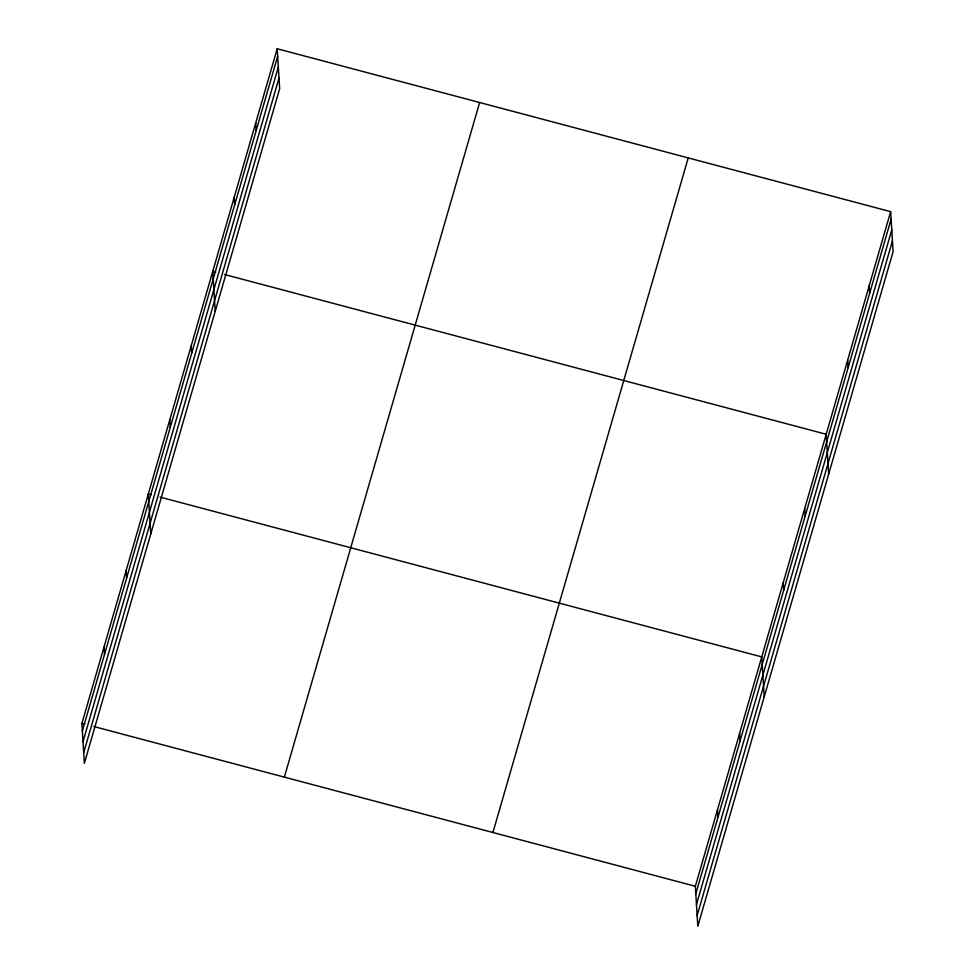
<?xml version="1.0" encoding="UTF-8"?>
<svg xmlns="http://www.w3.org/2000/svg" width="975" height="975" viewBox="0 0 975 975"><rect width="100%" height="100%" fill="white"/><g stroke="black" fill="none" stroke-linecap="round" stroke-linejoin="round"><path stroke-width="1.46" d="M277.205 48.75L279.654 88.725L84.35 763.34L81.912 723.365L277.205 48.75L890.65 211.66L893.088 251.635L697.795 926.25L695.346 886.275L890.65 211.66M82.375 730.933L277.668 56.331M83.021 741.634L278.326 67.019M83.704 752.651L278.996 78.037M284.347 777.124L479.639 102.509M492.911 832.504L688.216 157.901M695.809 893.843L891.113 219.241M696.467 904.544L891.759 229.929M697.137 915.562L892.442 240.947M215.694 272.147L212.757 271.367L215.207 311.354M224.494 274.487L826.203 434.277L828.64 474.264M151.247 494.776L148.31 493.996L150.759 533.971M160.046 497.104L761.755 656.906L764.193 696.881M81.912 723.365L84.837 724.132M93.637 726.473L695.346 886.275M869.164 285.87L869.627 293.438M847.677 360.08L848.14 367.648M804.716 508.487L805.179 516.067M783.23 582.697L783.693 590.277M739.623 733.358L740.086 740.939M717.49 809.811L717.953 817.391M255.718 122.96L256.181 130.528M234.244 197.169L234.707 204.738M191.271 345.577L191.734 353.157M169.796 419.786L170.259 427.367M126.177 570.448L126.64 578.029M104.045 646.9L104.508 654.481"/></g></svg>
